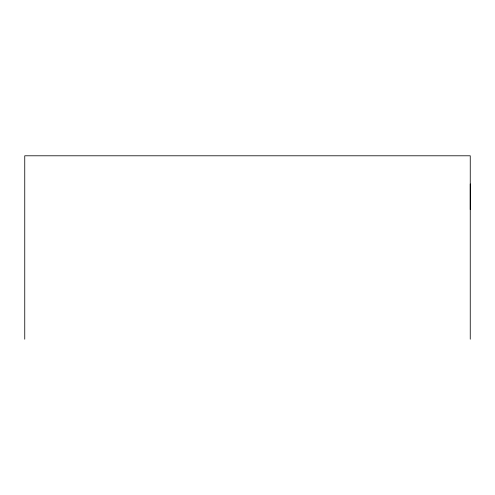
<?xml version="1.0" encoding="UTF-8"?>
<svg xmlns="http://www.w3.org/2000/svg" width="495" height="495" viewBox="0 0 495 495"><rect width="100%" height="100%" fill="white"/><g stroke="black" fill="none" stroke-linecap="round" stroke-linejoin="round"><path stroke-width="0.74" d="M470.25 209.552L470.25 183.93M470.25 339.211L470.25 155.789L24.75 155.789L24.75 339.211"/></g></svg>
